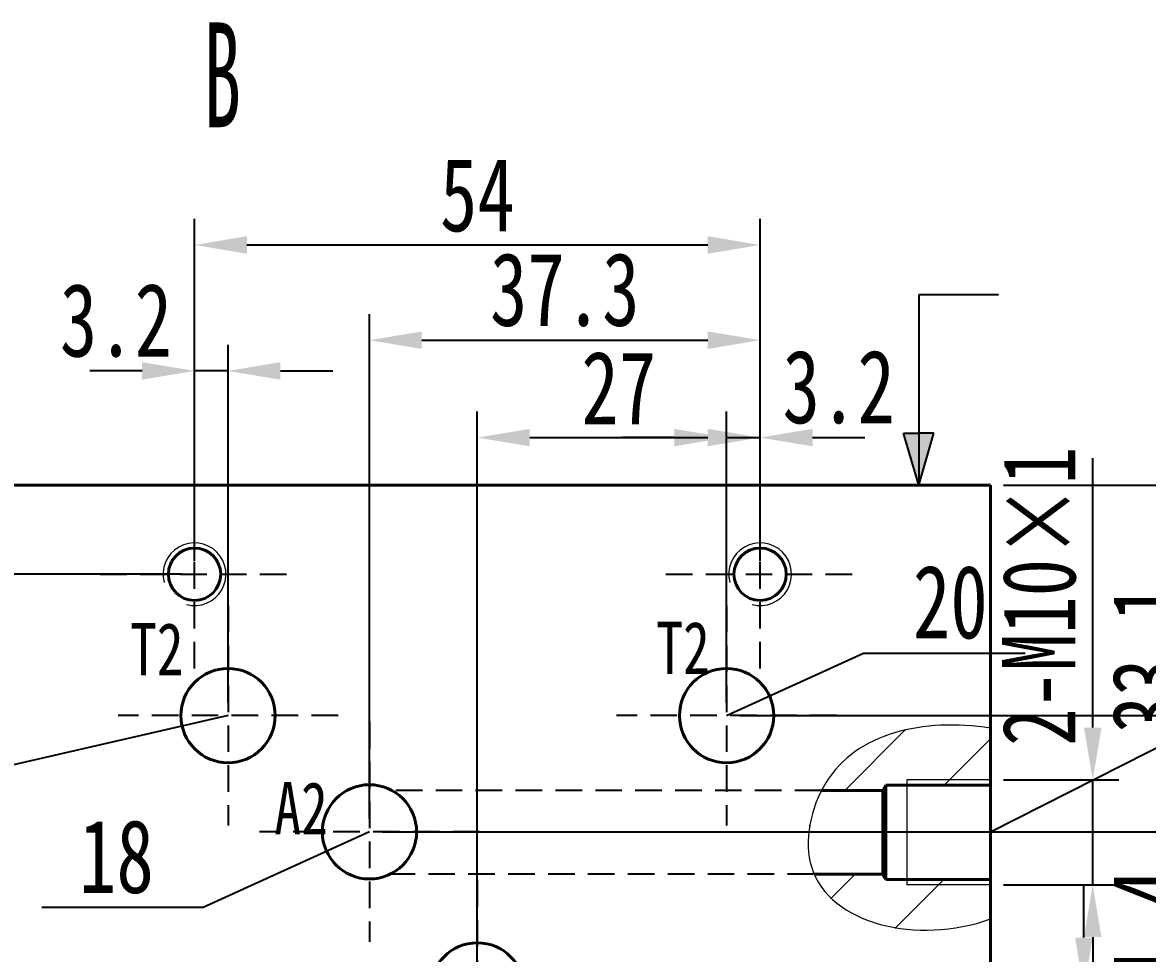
# Model space of a CAD drawing. Header units: millimetres. Extents: x 786 to 1206, y 249 to 546.
# Drawn here: x 1104.3 to 1158, y 388.8 to 433.3 of the extents above; entities that cross this region are included whole.
import ezdxf
from ezdxf import colors
from ezdxf.entities.mleader import LeaderData, LeaderLine
from ezdxf.math import Vec2, Vec3

# ---------------------------------------------------------------- set-up
doc = ezdxf.new("R2010")
doc.units = ezdxf.units.MM
doc.linetypes.add('HIDDEN', pattern=[1.905, 1.27, -0.635])
doc.layers.add('10', color=7, linetype='Continuous')
doc.styles.add('SLDTEXTSTYLE4', font='TXT', dxfattribs={"width": 0.7})
doc.styles.get("Standard").update_dxf_attribs({"font": '', "height": 3.5})
doc.styles.get('Standard').set_extended_font_data('HYSWLongFangSong')
doc.dimstyles.new('ISO-25', dxfattribs={"dimtxt": 2.5, "dimasz": 2.5, "dimexe": 1.25, "dimexo": 0.625, "dimtad": 1, "dimtxsty": 'Standard', "dimcen": 2.5, "dimadec": 0, "dimazin": 0, "dimtfac": 1, "dimtmove": 0, "dimatfit": 3, "dimfxl": 1, "dimarcsym": 0})
pattern_1 = [(45, (1019.0797, 200.2827), (-2.245064, 2.245064), [])]

# ---------------------------------------------------------------- blocks, each defined once
blk = doc.blocks.new('SW_DOWELSYMBOL_4')
at = {"layer": '10', "color": 0}
blk.add_circle((0, 0), 2.25, dxfattribs=at)
blk = doc.blocks.new('SW_DOWELSYMBOL_5')
at = {"layer": '10', "color": 0}
blk.add_circle((0, 0), 2.25, dxfattribs=at)
blk = doc.blocks.new('SW_DOWELSYMBOL_6')
at = {"layer": '10', "color": 0}
blk.add_circle((0, 0), 2.25, dxfattribs=at)
blk = doc.blocks.new('*D98')
at = {"color": 0, "lineweight": -2, "transparency": 16777216}
for p, q in [((1112.536, 407.571), (1112.536, 423.916)), ((1139.536, 407.571), (1139.536, 423.916)), ((1115.036, 422.666), (1137.036, 422.666))]:
    blk.add_line(p, q, dxfattribs=at)
at = {"color": 0, "transparency": 16777216}
for points in [[(1115.036, 423.083), (1115.036, 422.25), (1112.536, 422.666)], [(1137.036, 423.083), (1137.036, 422.25), (1139.536, 422.666)]]:
    blk.add_solid(points, dxfattribs=at)
at = {"layer": 'Defpoints', "color": 0, "transparency": 16777216}
for p in [(1139.536, 422.666), (1112.536, 406.946), (1139.536, 406.946)]:
    blk.add_point(p, dxfattribs=at)
at = {"color": 0, "transparency": 16777216, "insert": (1126.036, 425.041), "char_height": 3.5, "attachment_point": 5}
blk.add_mtext('54', dxfattribs=at)
blk = doc.blocks.new('*D99')
at = {"color": 0, "lineweight": -2, "transparency": 16777216}
for p, q in [((1111.911, 406.946), (1084.377, 406.946)), ((1085.627, 404.446), (1085.627, 386.446)), ((1111.911, 383.946), (1084.377, 383.946))]:
    blk.add_line(p, q, dxfattribs=at)
at = {"color": 0, "transparency": 16777216}
for points in [[(1085.211, 404.446), (1086.044, 404.446), (1085.627, 406.946)], [(1085.211, 386.446), (1086.044, 386.446), (1085.627, 383.946)]]:
    blk.add_solid(points, dxfattribs=at)
at = {"layer": 'Defpoints', "color": 0, "transparency": 16777216}
for p in [(1112.536, 406.946), (1085.627, 383.946), (1112.536, 383.946)]:
    blk.add_point(p, dxfattribs=at)
at = {"color": 0, "transparency": 16777216, "insert": (1083.252, 395.446), "char_height": 3.5, "attachment_point": 5, "rotation": 90}
blk.add_mtext('46', dxfattribs=at)
blk = doc.blocks.new('*D100')
at = {"color": 0, "lineweight": -2, "transparency": 16777216}
for p, q in [((1121.511, 394.646), (1161.765, 394.646)), ((1160.515, 392.146), (1160.515, 386.446)), ((1140.161, 383.946), (1161.765, 383.946))]:
    blk.add_line(p, q, dxfattribs=at)
at = {"color": 0, "transparency": 16777216}
for points in [[(1160.099, 392.146), (1160.932, 392.146), (1160.515, 394.646)], [(1160.099, 386.446), (1160.932, 386.446), (1160.515, 383.946)]]:
    blk.add_solid(points, dxfattribs=at)
at = {"layer": 'Defpoints', "color": 0, "transparency": 16777216}
for p in [(1120.886, 394.646), (1139.536, 383.946), (1160.515, 383.946)]:
    blk.add_point(p, dxfattribs=at)
at = {"color": 0, "transparency": 16777216, "insert": (1158.108, 389.296), "char_height": 3.5, "attachment_point": 5, "rotation": 90}
blk.add_mtext('21.4', dxfattribs=at)
blk = doc.blocks.new('*D101')
at = {"color": 0, "lineweight": -2, "transparency": 16777216}
for p, q in [((1138.561, 400.196), (1166.71, 400.196)), ((1165.46, 397.696), (1165.46, 386.446)), ((1140.161, 383.946), (1166.71, 383.946))]:
    blk.add_line(p, q, dxfattribs=at)
at = {"color": 0, "transparency": 16777216}
for points in [[(1165.043, 397.696), (1165.876, 397.696), (1165.46, 400.196)], [(1165.043, 386.446), (1165.876, 386.446), (1165.46, 383.946)]]:
    blk.add_solid(points, dxfattribs=at)
at = {"layer": 'Defpoints', "color": 0, "transparency": 16777216}
for p in [(1137.936, 400.196), (1139.536, 383.946), (1165.46, 383.946)]:
    blk.add_point(p, dxfattribs=at)
at = {"color": 0, "transparency": 16777216, "insert": (1163.053, 392.071), "char_height": 3.5, "attachment_point": 5, "rotation": 90}
blk.add_mtext('32.5', dxfattribs=at)
blk = doc.blocks.new('*D102')
at = {"color": 0, "lineweight": -2, "transparency": 16777216}
for p, q in [((1154.987, 389.596), (1154.987, 392.096)), ((1126.661, 387.096), (1156.237, 387.096)), ((1154.987, 387.096), (1154.987, 383.946)), ((1140.161, 383.946), (1156.237, 383.946)), ((1154.987, 381.446), (1154.987, 378.946))]:
    blk.add_line(p, q, dxfattribs=at)
at = {"color": 0, "transparency": 16777216}
for points in [[(1154.57, 389.596), (1155.404, 389.596), (1154.987, 387.096)], [(1154.57, 381.446), (1155.404, 381.446), (1154.987, 383.946)]]:
    blk.add_solid(points, dxfattribs=at)
at = {"layer": 'Defpoints', "color": 0, "transparency": 16777216}
for p in [(1126.036, 387.096), (1139.536, 383.946), (1154.987, 383.946)]:
    blk.add_point(p, dxfattribs=at)
at = {"color": 0, "transparency": 16777216, "insert": (1152.656, 378.631), "char_height": 3.5, "attachment_point": 5, "rotation": 90}
blk.add_mtext('6.3', dxfattribs=at)
blk = doc.blocks.new('*D103')
at = {"color": 0, "lineweight": -2, "transparency": 16777216}
for p, q in [((1112.536, 407.571), (1112.536, 417.903)), ((1114.136, 400.821), (1114.136, 417.903)), ((1110.036, 416.653), (1107.536, 416.653)), ((1114.136, 416.653), (1112.536, 416.653)), ((1116.636, 416.653), (1119.136, 416.653))]:
    blk.add_line(p, q, dxfattribs=at)
at = {"color": 0, "transparency": 16777216}
for points in [[(1110.036, 417.07), (1110.036, 416.237), (1112.536, 416.653)], [(1116.636, 417.07), (1116.636, 416.237), (1114.136, 416.653)]]:
    blk.add_solid(points, dxfattribs=at)
at = {"layer": 'Defpoints', "color": 0, "transparency": 16777216}
for p in [(1112.536, 416.653), (1112.536, 406.946), (1114.136, 400.196)]:
    blk.add_point(p, dxfattribs=at)
at = {"color": 0, "transparency": 16777216, "insert": (1108.786, 419.06), "char_height": 3.5, "attachment_point": 5}
blk.add_mtext('3.2', dxfattribs=at)
blk = doc.blocks.new('*D94')
at = {"color": 0, "lineweight": -2, "transparency": 16777216}
for p, q in [((1120.886, 395.271), (1120.886, 419.37)), ((1139.536, 407.571), (1139.536, 419.37)), ((1123.386, 418.12), (1137.036, 418.12))]:
    blk.add_line(p, q, dxfattribs=at)
at = {"color": 0, "transparency": 16777216}
for points in [[(1123.386, 418.537), (1123.386, 417.704), (1120.886, 418.12)], [(1137.036, 418.537), (1137.036, 417.704), (1139.536, 418.12)]]:
    blk.add_solid(points, dxfattribs=at)
at = {"layer": 'Defpoints', "color": 0, "transparency": 16777216}
for p in [(1139.536, 418.12), (1139.536, 406.946), (1120.886, 394.646)]:
    blk.add_point(p, dxfattribs=at)
at = {"color": 0, "transparency": 16777216, "insert": (1130.211, 420.527), "char_height": 3.5, "attachment_point": 5}
blk.add_mtext('37.3', dxfattribs=at)
blk = doc.blocks.new('*D95')
at = {"color": 0, "lineweight": -2, "transparency": 16777216}
for p, q in [((1137.936, 400.821), (1137.936, 414.721)), ((1139.536, 407.571), (1139.536, 414.721)), ((1135.436, 413.471), (1132.936, 413.471)), ((1137.936, 413.471), (1139.536, 413.471)), ((1142.036, 413.471), (1144.536, 413.471))]:
    blk.add_line(p, q, dxfattribs=at)
at = {"color": 0, "transparency": 16777216}
for points in [[(1135.436, 413.887), (1135.436, 413.054), (1137.936, 413.471)], [(1142.036, 413.887), (1142.036, 413.054), (1139.536, 413.471)]]:
    blk.add_solid(points, dxfattribs=at)
at = {"layer": 'Defpoints', "color": 0, "transparency": 16777216}
for p in [(1139.536, 413.471), (1139.536, 406.946), (1137.936, 400.196)]:
    blk.add_point(p, dxfattribs=at)
at = {"color": 0, "transparency": 16777216, "insert": (1143.286, 415.877), "char_height": 3.5, "attachment_point": 5}
blk.add_mtext('3.2', dxfattribs=at)
blk = doc.blocks.new('*D96')
at = {"color": 0, "lineweight": -2, "transparency": 16777216}
for p, q in [((1126.036, 387.721), (1126.036, 414.721)), ((1139.536, 407.571), (1139.536, 414.721)), ((1128.536, 413.471), (1137.036, 413.471))]:
    blk.add_line(p, q, dxfattribs=at)
at = {"color": 0, "transparency": 16777216}
for points in [[(1128.536, 413.887), (1128.536, 413.054), (1126.036, 413.471)], [(1137.036, 413.887), (1137.036, 413.054), (1139.536, 413.471)]]:
    blk.add_solid(points, dxfattribs=at)
at = {"layer": 'Defpoints', "color": 0, "transparency": 16777216}
for p in [(1139.536, 413.471), (1139.536, 406.946), (1126.036, 387.096)]:
    blk.add_point(p, dxfattribs=at)
at = {"color": 0, "transparency": 16777216, "insert": (1132.786, 415.846), "char_height": 3.5, "attachment_point": 5}
blk.add_mtext('27', dxfattribs=at)
blk = doc.blocks.new('*D104')
at = {"color": 0, "lineweight": -2, "transparency": 16777216}
for p, q in [((1151.161, 411.196), (1161.765, 411.196)), ((1160.515, 397.146), (1160.515, 408.696)), ((1151.161, 394.646), (1161.765, 394.646))]:
    blk.add_line(p, q, dxfattribs=at)
at = {"color": 0, "transparency": 16777216}
for points in [[(1160.099, 408.696), (1160.932, 408.696), (1160.515, 411.196)], [(1160.099, 397.146), (1160.932, 397.146), (1160.515, 394.646)]]:
    blk.add_solid(points, dxfattribs=at)
at = {"layer": 'Defpoints', "color": 0, "transparency": 16777216}
for p in [(1150.536, 411.196), (1160.515, 411.196), (1150.536, 394.646)]:
    blk.add_point(p, dxfattribs=at)
at = {"color": 0, "transparency": 16777216, "insert": (1158.108, 402.921), "char_height": 3.5, "attachment_point": 5, "rotation": 90}
blk.add_mtext('33.1', dxfattribs=at)
blk = doc.blocks.new('_None')
blk = doc.blocks.new('*D108')
at = {"color": 0, "lineweight": -2, "transparency": 16777216}
for p, q in [((1155.413, 399.624), (1155.413, 402.124)), ((1151.161, 397.124), (1156.663, 397.124)), ((1155.413, 392.124), (1155.413, 397.124)), ((1151.161, 392.124), (1156.663, 392.124)), ((1155.413, 389.624), (1155.413, 387.124))]:
    blk.add_line(p, q, dxfattribs=at)
at = {"color": 0, "transparency": 16777216}
for points in [[(1154.996, 399.624), (1155.829, 399.624), (1155.413, 397.124)], [(1154.996, 389.624), (1155.829, 389.624), (1155.413, 392.124)]]:
    blk.add_solid(points, dxfattribs=at)
at = {"layer": 'Defpoints', "color": 0, "transparency": 16777216}
for p in [(1150.536, 397.124), (1155.413, 397.124), (1150.536, 392.124)]:
    blk.add_point(p, dxfattribs=at)
at = {"color": 0, "transparency": 16777216, "insert": (1152.867, 405.892), "char_height": 3.5, "attachment_point": 5, "rotation": 90}
blk.add_mtext('2-M10×1', dxfattribs=at)

msp = doc.modelspace()

# ---------------------------------------------------------------- hatches: boundary and pattern name
h = msp.add_hatch(color=256)
h.dxf.hatch_style = 1
h.paths.add_polyline_path([(1147.8287, 413.6864), (1147.1044, 413.6864), (1147.1044, 411.1958)])
h.paths.add_polyline_path([(1147.1044, 413.6864), (1146.3801, 413.6864), (1147.1044, 411.1958)])
at = {"linetype": 'Continuous', "lineweight": 0}
h = msp.add_hatch(dxfattribs=at)
h.set_pattern_fill('ANSI31', style=0)
h.set_pattern_definition(pattern_1)
edge = h.paths.add_edge_path(flags=0)
edge.add_spline(control_points=[(1150.5362, 390.488), (1147.1817, 389.2814), (1143.1755, 390.1611), (1142.1137, 392.6242)], knot_values=[0.3921054, 0.3921054, 0.3921054, 0.3921054, 0.6358192, 0.6358192, 0.6358192, 0.6358192], weights=[1, 1, 1, 1], degree=3, periodic=0)
edge.add_spline(control_points=[(1142.1137, 392.6242), (1142.1129, 392.626), (1142.1084, 392.6363), (1142.1006, 392.655), (1142.0838, 392.6951), (1142.0507, 392.7753), (1142.0135, 392.8876), (1141.9783, 392.994), (1141.9392, 393.1319), (1141.9072, 393.2922), (1141.8765, 393.4458), (1141.8519, 393.6239), (1141.8397, 393.8138), (1141.8272, 394.01), (1141.8278, 394.2243), (1141.8429, 394.4378), (1141.8592, 394.6688), (1141.8928, 394.9058), (1141.9377, 395.1267), (1141.9839, 395.3538), (1142.0433, 395.5711), (1142.1051, 395.7612), (1142.1628, 395.9389), (1142.2241, 396.0979), (1142.2788, 396.2276), (1142.3301, 396.3491), (1142.3766, 396.4476), (1142.4095, 396.515), (1142.4425, 396.5826), (1142.4623, 396.6203), (1142.4641, 396.6237)], knot_values=[0, 0, 0, 0, 0.0006403, 0.0006403, 0.0006403, 0.0020337, 0.0020337, 0.0020337, 0.0033501, 0.0033501, 0.0033501, 0.0046112, 0.0046112, 0.0046112, 0.0059161, 0.0059161, 0.0059161, 0.0073302, 0.0073302, 0.0073302, 0.0087839, 0.0087839, 0.0087839, 0.0101398, 0.0101398, 0.0101398, 0.0114103, 0.0114103, 0.0114103, 0.0126866, 0.0126866, 0.0126866, 0.0126866], weights=[1, 1, 1, 1, 1, 1, 1, 1, 1, 1, 1, 1, 1, 1, 1, 1, 1, 1, 1, 1, 1, 1, 1, 1, 1, 1, 1, 1, 1, 1, 1], degree=3, periodic=0)
edge.add_spline(control_points=[(1142.4641, 396.6237), (1142.5286, 396.7488), (1144.0035, 399.3578), (1147.3186, 400.0821), (1150.5362, 399.6011)], knot_values=[0.7516231, 0.7516231, 0.7516231, 0.7516231, 0.7632119, 1, 1, 1, 1], weights=[1, 1, 1, 1, 1], degree=3, periodic=0)
edge.add_spline(control_points=[(1150.5362, 399.6011), (1147.3186, 400.0821), (1142.5942, 399.0499), (1140.8991, 390.7035), (1147.0411, 389.2309), (1150.5362, 390.488)], knot_values=[0, 0, 0, 0, 0.2367881, 0.3539637, 0.6078946, 0.6078946, 0.6078946, 0.6078946], weights=[1, 1, 1, 1, 1, 1], degree=3, periodic=0)
edge = h.paths.add_edge_path(flags=0)
edge.add_spline(control_points=[(1142.5362, 396.7588), (1142.5362, 396.7588), (1142.5378, 396.7618), (1142.5411, 396.7677), (1142.5515, 396.7866), (1142.5793, 396.8368), (1142.6196, 396.9047), (1142.6704, 396.9902), (1142.7415, 397.104), (1142.8268, 397.226), (1142.9935, 397.4645), (1143.219, 397.7397), (1143.4929, 397.9998), (1143.7234, 398.2188), (1143.994, 398.4339), (1144.2956, 398.6274), (1144.5632, 398.7991), (1144.8607, 398.9572), (1145.171, 399.0916), (1145.4677, 399.2201), (1145.7827, 399.3296), (1146.0909, 399.4158), (1146.4016, 399.5027), (1146.7131, 399.5682), (1146.9966, 399.6147), (1147.285, 399.662), (1147.5524, 399.6914), (1147.7742, 399.7095), (1147.9974, 399.7277), (1148.1809, 399.7355), (1148.309, 399.7394), (1148.4371, 399.7434), (1148.5135, 399.7439), (1148.5317, 399.7441), (1148.5499, 399.7443), (1148.5109, 399.7443), (1148.4179, 399.7423), (1148.3262, 399.7403), (1148.1796, 399.7363), (1147.9899, 399.7248), (1147.8031, 399.7135), (1147.5695, 399.6942), (1147.3087, 399.6605), (1147.0398, 399.6257), (1146.7344, 399.5739), (1146.422, 399.5007), (1146.076, 399.4197), (1145.7105, 399.309), (1145.366, 399.1724), (1145.0229, 399.0364), (1144.6904, 398.8711), (1144.3932, 398.6886), (1144.0176, 398.4581), (1143.6863, 398.193), (1143.4157, 397.925), (1143.1578, 397.6695), (1142.9458, 397.4016), (1142.7913, 397.1745), (1142.7025, 397.0441), (1142.6309, 396.9251), (1142.5865, 396.848), (1142.5542, 396.7921), (1142.5362, 396.7588), (1142.5362, 396.7588)], knot_values=[0, 0, 0, 0, 0.0003426, 0.0003426, 0.0003426, 0.0014665, 0.0014665, 0.0014665, 0.0028806, 0.0028806, 0.0028806, 0.0056638, 0.0056638, 0.0056638, 0.0080015, 0.0080015, 0.0080015, 0.0100754, 0.0100754, 0.0100754, 0.0120591, 0.0120591, 0.0120591, 0.0140605, 0.0140605, 0.0140605, 0.016098, 0.016098, 0.016098, 0.0181476, 0.0181476, 0.0181476, 0.0201974, 0.0201974, 0.0201974, 0.0222399, 0.0222399, 0.0222399, 0.0242526, 0.0242526, 0.0242526, 0.0262356, 0.0262356, 0.0262356, 0.0282829, 0.0282829, 0.0282829, 0.0305569, 0.0305569, 0.0305569, 0.0328154, 0.0328154, 0.0328154, 0.0356779, 0.0356779, 0.0356779, 0.0384007, 0.0384007, 0.0384007, 0.0399582, 0.0399582, 0.0399582, 0.0410876, 0.0410876, 0.0410876, 0.0410876], weights=[1, 1, 1, 1, 1, 1, 1, 1, 1, 1, 1, 1, 1, 1, 1, 1, 1, 1, 1, 1, 1, 1, 1, 1, 1, 1, 1, 1, 1, 1, 1, 1, 1, 1, 1, 1, 1, 1, 1, 1, 1, 1, 1, 1, 1, 1, 1, 1, 1, 1, 1, 1, 1, 1, 1, 1, 1, 1, 1, 1, 1, 1, 1, 1], degree=3, periodic=0)
edge = h.paths.add_edge_path(flags=0)
edge.add_spline(control_points=[(1142.5362, 391.9081), (1142.5362, 391.9081), (1142.5413, 391.9014), (1142.5513, 391.8886), (1142.575, 391.8581), (1142.6269, 391.7923), (1142.6998, 391.71), (1142.8247, 391.5692), (1143.0147, 391.38), (1143.2512, 391.1965), (1143.4621, 391.0329), (1143.7163, 390.8675), (1144.0021, 390.7188), (1144.262, 390.5835), (1144.5538, 390.4589), (1144.8603, 390.355), (1145.1564, 390.2546), (1145.4732, 390.1713), (1145.7862, 390.1094), (1146.1052, 390.0464), (1146.4287, 390.004), (1146.7274, 389.9801), (1147.034, 389.9554), (1147.3234, 389.9492), (1147.5697, 389.9527), (1147.8163, 389.9563), (1148.0269, 389.9694), (1148.1844, 389.9822), (1148.341, 389.995), (1148.4494, 390.0075), (1148.5006, 390.0134), (1148.5521, 390.0194), (1148.5471, 390.0187), (1148.486, 390.0117), (1148.4251, 390.0048), (1148.307, 389.9915), (1148.1413, 389.9788), (1147.9801, 389.9665), (1147.7695, 389.9546), (1147.526, 389.9522), (1147.2863, 389.9499), (1147.0082, 389.9571), (1146.7145, 389.9811), (1146.4057, 390.0063), (1146.0707, 390.0513), (1145.7415, 390.1184), (1145.3673, 390.1946), (1144.9883, 390.3023), (1144.6446, 390.4324), (1144.2717, 390.5735), (1143.927, 390.7457), (1143.6378, 390.927), (1143.3493, 391.1078), (1143.1057, 391.3041), (1142.9218, 391.4798), (1142.7857, 391.6099), (1142.6787, 391.7318), (1142.6124, 391.8122), (1142.5632, 391.872), (1142.5362, 391.9081), (1142.5362, 391.9081)], knot_values=[0, 0, 0, 0, 0.0006032, 0.0006032, 0.0006032, 0.0020498, 0.0020498, 0.0020498, 0.0045459, 0.0045459, 0.0045459, 0.0067629, 0.0067629, 0.0067629, 0.0087785, 0.0087785, 0.0087785, 0.0107273, 0.0107273, 0.0107273, 0.0127167, 0.0127167, 0.0127167, 0.0147601, 0.0147601, 0.0147601, 0.0168045, 0.0168045, 0.0168045, 0.0188377, 0.0188377, 0.0188377, 0.0208842, 0.0208842, 0.0208842, 0.022922, 0.022922, 0.022922, 0.024904, 0.024904, 0.024904, 0.0268551, 0.0268551, 0.0268551, 0.0289097, 0.0289097, 0.0289097, 0.0312535, 0.0312535, 0.0312535, 0.0337955, 0.0337955, 0.0337955, 0.0363257, 0.0363257, 0.0363257, 0.0381916, 0.0381916, 0.0381916, 0.0395771, 0.0395771, 0.0395771, 0.0395771], weights=[1, 1, 1, 1, 1, 1, 1, 1, 1, 1, 1, 1, 1, 1, 1, 1, 1, 1, 1, 1, 1, 1, 1, 1, 1, 1, 1, 1, 1, 1, 1, 1, 1, 1, 1, 1, 1, 1, 1, 1, 1, 1, 1, 1, 1, 1, 1, 1, 1, 1, 1, 1, 1, 1, 1, 1, 1, 1, 1, 1, 1], degree=3, periodic=0)
h = msp.add_hatch(dxfattribs=at)
h.set_pattern_fill('ANSI31', style=0)
h.set_pattern_definition(pattern_1)
edge = h.paths.add_edge_path(flags=0)
edge.add_spline(control_points=[(1150.5362, 399.6011), (1147.3186, 400.0821), (1144.0035, 399.3578), (1142.5286, 396.7488), (1142.4641, 396.6237)], knot_values=[0, 0, 0, 0, 0.2367881, 0.2483769, 0.2483769, 0.2483769, 0.2483769], weights=[1, 1, 1, 1, 1], degree=3, periodic=0)
edge.add_line((1142.4641, 396.6237), (1145.386, 396.6237))
edge.add_spline(control_points=[(1145.386, 396.6237), (1145.436, 396.7071), (1145.4861, 396.7904), (1145.5362, 396.8738)], knot_values=[0.016165, 0.016165, 0.016165, 0.016165, 0.0167456, 0.0167456, 0.0167456, 0.0167456], weights=[1, 1, 1, 1], degree=3, periodic=0)
edge.add_line((1145.5362, 396.8738), (1150.5362, 396.8738))
edge.add_line((1150.5362, 396.8738), (1150.5362, 399.6011))
h = msp.add_hatch(dxfattribs=at)
h.set_pattern_fill('ANSI31', style=0)
h.set_pattern_definition(pattern_1)
edge = h.paths.add_edge_path(flags=0)
edge.add_line((1150.5362, 392.3742), (1145.5362, 392.3742))
edge.add_spline(control_points=[(1145.5362, 392.3742), (1145.5171, 392.406), (1145.4979, 392.4379), (1145.4788, 392.4697), (1145.4479, 392.5212), (1145.4169, 392.5727), (1145.386, 392.6242)], knot_values=[0.006304, 0.006304, 0.006304, 0.006304, 0.0065268, 0.0065268, 0.0065268, 0.0068874, 0.0068874, 0.0068874, 0.0068874], weights=[1, 1, 1, 1, 1, 1, 1], degree=3, periodic=0)
edge.add_line((1145.386, 392.6242), (1142.1137, 392.6242))
edge.add_spline(control_points=[(1142.1137, 392.6242), (1143.1755, 390.1611), (1147.1817, 389.2814), (1150.5362, 390.488)], knot_values=[0.3641808, 0.3641808, 0.3641808, 0.3641808, 0.6078946, 0.6078946, 0.6078946, 0.6078946], weights=[1, 1, 1, 1], degree=3, periodic=0)
edge.add_line((1150.5362, 390.488), (1150.5362, 392.3742))

# ---------------------------------------------------------------- linework, layer by layer
for p, q in [((1150.9204, 420.2907), (1147.1044, 420.2907)), ((1147.1044, 420.2907), (1147.1044, 411.1958)), ((1147.1044, 411.1958), (1146.3801, 413.6864)), ((1146.3801, 413.6864), (1147.1044, 413.6864)), ((1147.1044, 411.1958), (1147.8287, 413.6864)), ((1147.8287, 413.6864), (1147.1044, 413.6864)), ((1155.4126, 402.124), (1155.4126, 412.4844))]:
    msp.add_line(p, q)
at = {"linetype": 'HIDDEN'}
for p, q in [((1112.5362, 402.4458), (1112.5362, 411.4458)), ((1139.5362, 402.4458), (1139.5362, 411.4458)), ((1108.0362, 406.9458), (1117.0362, 406.9458)), ((1135.0362, 406.9458), (1144.0362, 406.9458)), ((1114.1362, 405.4458), (1114.1362, 394.9458)), ((1137.9362, 405.4458), (1137.9362, 394.9458)), ((1119.3862, 400.1958), (1108.8862, 400.1958)), ((1143.1862, 400.1958), (1132.6862, 400.1958)), ((1120.8862, 399.8958), (1120.8862, 389.3958)), ((1142.4641, 396.6237), (1121.9588, 396.6237)), ((1126.1362, 394.6458), (1115.6362, 394.6458)), ((1142.1137, 392.6242), (1121.8739, 392.6242)), ((1126.0362, 392.3458), (1126.0362, 381.8458))]:
    msp.add_line(p, q, dxfattribs=at)
at = {"color": 7, "linetype": 'Continuous', "lineweight": 40}
for p, q in [((1090.0362, 411.1958), (1150.5362, 411.1958)), ((1150.5362, 411.1958), (1150.5362, 365.1958)), ((1145.5362, 396.8738), (1145.386, 396.6237)), ((1145.5362, 392.3742), (1145.5362, 396.8738)), ((1150.5362, 396.8738), (1145.5362, 396.8738)), ((1145.386, 396.6237), (1142.4641, 396.6237)), ((1145.386, 392.6242), (1145.386, 396.6237)), ((1142.1137, 392.6242), (1145.386, 392.6242)), ((1145.5362, 392.3742), (1150.5362, 392.3742))]:
    msp.add_line(p, q, dxfattribs=at)
at = {"color": 7, "linetype": 'Continuous', "lineweight": 0}
for p, q in [((1150.5362, 397.124), (1146.5362, 397.124)), ((1146.5362, 397.124), (1146.5362, 392.124)), ((1150.5362, 392.124), (1146.5362, 392.124))]:
    msp.add_line(p, q, dxfattribs=at)
at = {"color": 7, "linetype": 'Continuous', "lineweight": 40, "flags": 128}
msp.add_lwpolyline([(1145.386, 392.6242), (1145.4788, 392.4697), (1145.5362, 392.3742)], dxfattribs=at)
at = {"color": 7, "linetype": 'Continuous', "lineweight": 40}
for centre, radius in [((1112.5362, 406.9458), 1.25), ((1139.5362, 406.9458), 1.25), ((1114.1362, 400.1958), 2.25), ((1137.9362, 400.1958), 2.25), ((1120.8862, 394.6458), 2.25), ((1126.0362, 387.0958), 2.25)]:
    msp.add_circle(centre, radius, dxfattribs=at)
at = {"color": 7, "linetype": 'Continuous', "lineweight": 0}
for centre in [(1112.5362, 406.9458), (1139.5362, 406.9458)]:
    msp.add_arc(centre, 1.5, 255, 195, dxfattribs=at)
msp.add_open_spline([(1150.5362, 399.6011), (1147.3186, 400.0821), (1142.5942, 399.0499), (1140.8991, 390.7035), (1147.0411, 389.2309), (1150.5362, 390.488)], degree=3, knots=[0, 0, 0, 0, 0.23678806, 0.35396373, 0.60789458, 0.60789458, 0.60789458, 0.60789458], dxfattribs=at)

# ---------------------------------------------------------------- block references
at = {"layer": '10', "lineweight": 40}
for name, p in [('SW_DOWELSYMBOL_4', (1114.1362, 400.1958)), ('SW_DOWELSYMBOL_6', (1120.8862, 394.6458)), ('SW_DOWELSYMBOL_5', (1126.0362, 387.0958))]:
    msp.add_blockref(name, p, dxfattribs=at)

# ---------------------------------------------------------------- texts
at = {"color": 7, "linetype": 'Continuous', "insert": (1112.9716, 433.2894), "char_height": 5, "attachment_point": 1, "style": 'SLDTEXTSTYLE4'}
msp.add_mtext('{\\fHYSWLongFangSong|b0|i0|c134|p2;B}', dxfattribs=at)
at = {"char_height": 2.5, "attachment_point": 1}
for s, insert in [('T2', (1109.459, 404.6255)), ('T2', (1134.5793, 404.6867)), ('A2', (1116.3461, 397.0269))]:
    msp.add_mtext_dynamic_manual_height_columns(s, width=1.784796, gutter_width=17.5, heights=[0], dxfattribs=dict(at, insert=insert))

# ---------------------------------------------------------------- dimensions: what is measured, and where the dimension line sits
for base, p1, override, picture, middle in [((1139.5362, 422.6665), (1112.5362, 406.9458), {"dimtxt": 3.5, "dimtoh": 1, "dimlfac": 2, "dimcen": -2.5, "dimatfit": 0, "dimfxl": 1.25}, '*D98', (1126.0362, 425.0415)), ((1139.5362, 413.4706), (1126.0362, 387.0958), {"dimtxt": 3.5, "dimlfac": 2, "dimcen": -2.5, "dimtmove": 1, "dimatfit": 0, "dimfxl": 1.25}, '*D96', (1132.7862, 415.8456))]:
    dim = msp.add_linear_dim(base=base, p1=p1, p2=(1139.5362, 406.9458), dimstyle='ISO-25', override=override)
    dim.commit()
    dim.dimension.update_dxf_attribs({"geometry": picture, "text_midpoint": middle})
dim = msp.add_linear_dim(base=(1139.5362, 418.1204), p1=(1120.8862, 394.6458), p2=(1139.5362, 406.9458), text='37.3', dimstyle='ISO-25', override={"dimtxt": 3.5, "dimlfac": 2, "dimcen": -2.5, "dimtmove": 1, "dimatfit": 0, "dimfxl": 1.25})
dim.commit()
dim.dimension.update_dxf_attribs({"geometry": '*D94', "text_midpoint": (1130.2112, 420.5273)})
for base, p1, p2, picture, middle in [((1112.5362, 416.6534), (1114.1362, 400.1958), (1112.5362, 406.9458), '*D103', (1108.7862, 416.6534)), ((1139.5362, 413.4706), (1137.9362, 400.1958), (1139.5362, 406.9458), '*D95', (1143.2862, 413.4706))]:
    dim = msp.add_linear_dim(base=base, p1=p1, p2=p2, text='3.2', dimstyle='ISO-25', override={"dimtxt": 3.5, "dimlfac": 2, "dimcen": -2.5, "dimtmove": 1, "dimatfit": 0, "dimfxl": 1.25})
    dim.commit()
    dim.dimension.update_dxf_attribs({"geometry": picture, "text_midpoint": middle, "dimtype": 160})
for base, p1, p2, text, picture, middle in [((1155.4126, 397.124), (1150.5362, 392.124), (1150.5362, 397.124), '2-M<>×1', '*D108', (1155.2418, 405.8922)), ((1154.9871, 383.9458), (1126.0362, 387.0958), (1139.5362, 383.9458), '6.3', '*D102', (1155.0628, 378.6309))]:
    dim = msp.add_linear_dim(base=base, p1=p1, p2=p2, angle=90, text=text, dimstyle='ISO-25', override={"dimtxt": 3.5, "dimlfac": 2, "dimcen": -2.5, "dimtmove": 1, "dimatfit": 0, "dimfxl": 1.25})
    dim.commit()
    dim.dimension.update_dxf_attribs({"geometry": picture, "text_midpoint": middle, "dimtype": 160})
for base, p1, p2, text, override, picture, middle in [((1160.5153, 411.1958), (1150.5362, 394.6458), (1150.5362, 411.1958), '33.1', {"dimtxt": 3.5, "dimlfac": 2, "dimcen": -2.5, "dimtmove": 1, "dimatfit": 0, "dimfxl": 1.25}, '*D104', (1158.1085, 402.9208)), ((1165.4595, 383.9458), (1137.9362, 400.1958), (1139.5362, 383.9458), '32.5', {"dimtxt": 3.5, "dimtoh": 1, "dimlfac": 2, "dimcen": -2.5, "dimatfit": 0, "dimfxl": 1.25}, '*D101', (1163.0527, 392.0708)), ((1160.5153, 383.9458), (1120.8862, 394.6458), (1139.5362, 383.9458), '21.4', {"dimtxt": 3.5, "dimtoh": 1, "dimlfac": 2, "dimcen": -2.5, "dimatfit": 0, "dimfxl": 1.25}, '*D100', (1158.1085, 389.2958))]:
    dim = msp.add_linear_dim(base=base, p1=p1, p2=p2, angle=90, text=text, dimstyle='ISO-25', override=override)
    dim.commit()
    dim.dimension.update_dxf_attribs({"geometry": picture, "text_midpoint": middle})
dim = msp.add_linear_dim(base=(1085.6275, 383.9458), p1=(1112.5362, 406.9458), p2=(1112.5362, 383.9458), angle=90, dimstyle='ISO-25', override={"dimtxt": 3.5, "dimtoh": 1, "dimlfac": 2, "dimcen": -2.5, "dimatfit": 0, "dimfxl": 1.25})
dim.commit()
dim.dimension.update_dxf_attribs({"geometry": '*D99', "text_midpoint": (1083.2525, 395.4458)})

# ---------------------------------------------------------------- leaders
ml = msp.add_multileader_mtext('Standard')
ml.set_content('20', color=256)
ml.set_leader_properties()
ml.set_arrow_properties(name='NONE')
ml.build(insert=Vec2(0, 0))
ml.multileader.update_dxf_attribs({"text_left_attachment_type": 6, "text_right_attachment_type": 6, "dogleg_length": 0.36})
ctx = ml.context
ctx.base_point, ctx.char_height, ctx.plane_origin = Vec3(1144.8304, 403.1836), 3.5, Vec3(1137.9362, 400.1958)
ctx.left_attachment, ctx.right_attachment = 6, 6
notes = []
notes.append((ctx, [(0, (1, 1, 0), (1144.4704, 403.1836), (1, 0), 0.36, [(0, [(1137.9362, 400.1958)], 0, [])])]))
ctx.mtext.insert, ctx.mtext.flow_direction = Vec3(1146.8304, 407.3836), 5
ml = msp.add_multileader_mtext('Standard')
ml.set_content('16', color=256)
ml.set_leader_properties()
ml.set_arrow_properties(name='NONE')
ml.build(insert=Vec2(0, 0))
ml.multileader.update_dxf_attribs({"text_left_attachment_type": 6, "text_right_attachment_type": 6, "dogleg_length": 0.36})
ctx = ml.context
ctx.base_point, ctx.char_height, ctx.plane_origin = Vec3(1164.2664, 401.4404), 3.5, Vec3(1150.5362, 394.6458)
ctx.left_attachment, ctx.right_attachment = 6, 6
notes.append((ctx, [(0, (1, 1, 0), (1163.9064, 401.4404), (1, 0), 0.36, [(0, [(1150.5362, 394.6458)], 0, [])])]))
ctx.mtext.insert, ctx.mtext.flow_direction = Vec3(1166.2664, 405.6404), 5
ml = msp.add_multileader_mtext('Standard')
ml.set_content('19', color=256)
ml.set_leader_properties()
ml.set_arrow_properties(name='NONE')
ml.build(insert=Vec2(0, 0))
ml.multileader.update_dxf_attribs({"text_left_attachment_type": 6, "text_right_attachment_type": 6, "dogleg_length": 0.36})
ctx = ml.context
ctx.base_point, ctx.char_height, ctx.plane_origin = Vec3(1095.8008, 397.6149), 3.5, Vec3(1114.1362, 400.1958)
ctx.left_attachment, ctx.right_attachment, ctx.text_align_type = 6, 6, 2
notes.append((ctx, [(0, (1, 1, 0), (1102.9069, 397.6149), (-1, 0), 0.36, [(0, [(1114.1362, 400.1958)], 0, [])])]))
ctx.mtext.insert, ctx.mtext.alignment, ctx.mtext.flow_direction = Vec3(1100.5469, 401.8149), 3, 5
ml = msp.add_multileader_mtext('Standard')
ml.set_content('18', color=256)
ml.set_leader_properties()
ml.set_arrow_properties(name='NONE')
ml.build(insert=Vec2(0, 0))
ml.multileader.update_dxf_attribs({"text_left_attachment_type": 6, "text_right_attachment_type": 6, "dogleg_length": 0.36})
ctx = ml.context
ctx.base_point, ctx.char_height, ctx.plane_origin = Vec3(1105.8469, 391.0293), 3.5, Vec3(1120.8862, 394.6458)
ctx.left_attachment, ctx.right_attachment, ctx.text_align_type = 6, 6, 2
notes.append((ctx, [(0, (1, 1, 0), (1112.9531, 391.0293), (-1, 0), 0.36, [(0, [(1120.8862, 394.6458)], 0, [])])]))
ctx.mtext.insert, ctx.mtext.alignment, ctx.mtext.flow_direction = Vec3(1110.5931, 395.2293), 3, 5
for ctx, leaders in notes:
    for number, flags, end, landing, length, lines in leaders:
        leader = LeaderData()
        leader.index, (leader.has_last_leader_line, leader.has_dogleg_vector, leader.attachment_direction) = number, flags
        leader.last_leader_point, leader.dogleg_vector, leader.dogleg_length = Vec3(end), Vec3(landing), length
        for number, points, colour, breaks in lines:
            line = LeaderLine()
            line.index, line.vertices, line.color, line.breaks = number, Vec3.list(points), colors.encode_raw_color(colour), breaks
            leader.lines.append(line)
        ctx.leaders.append(leader)

doc.saveas('drawing.dxf')
